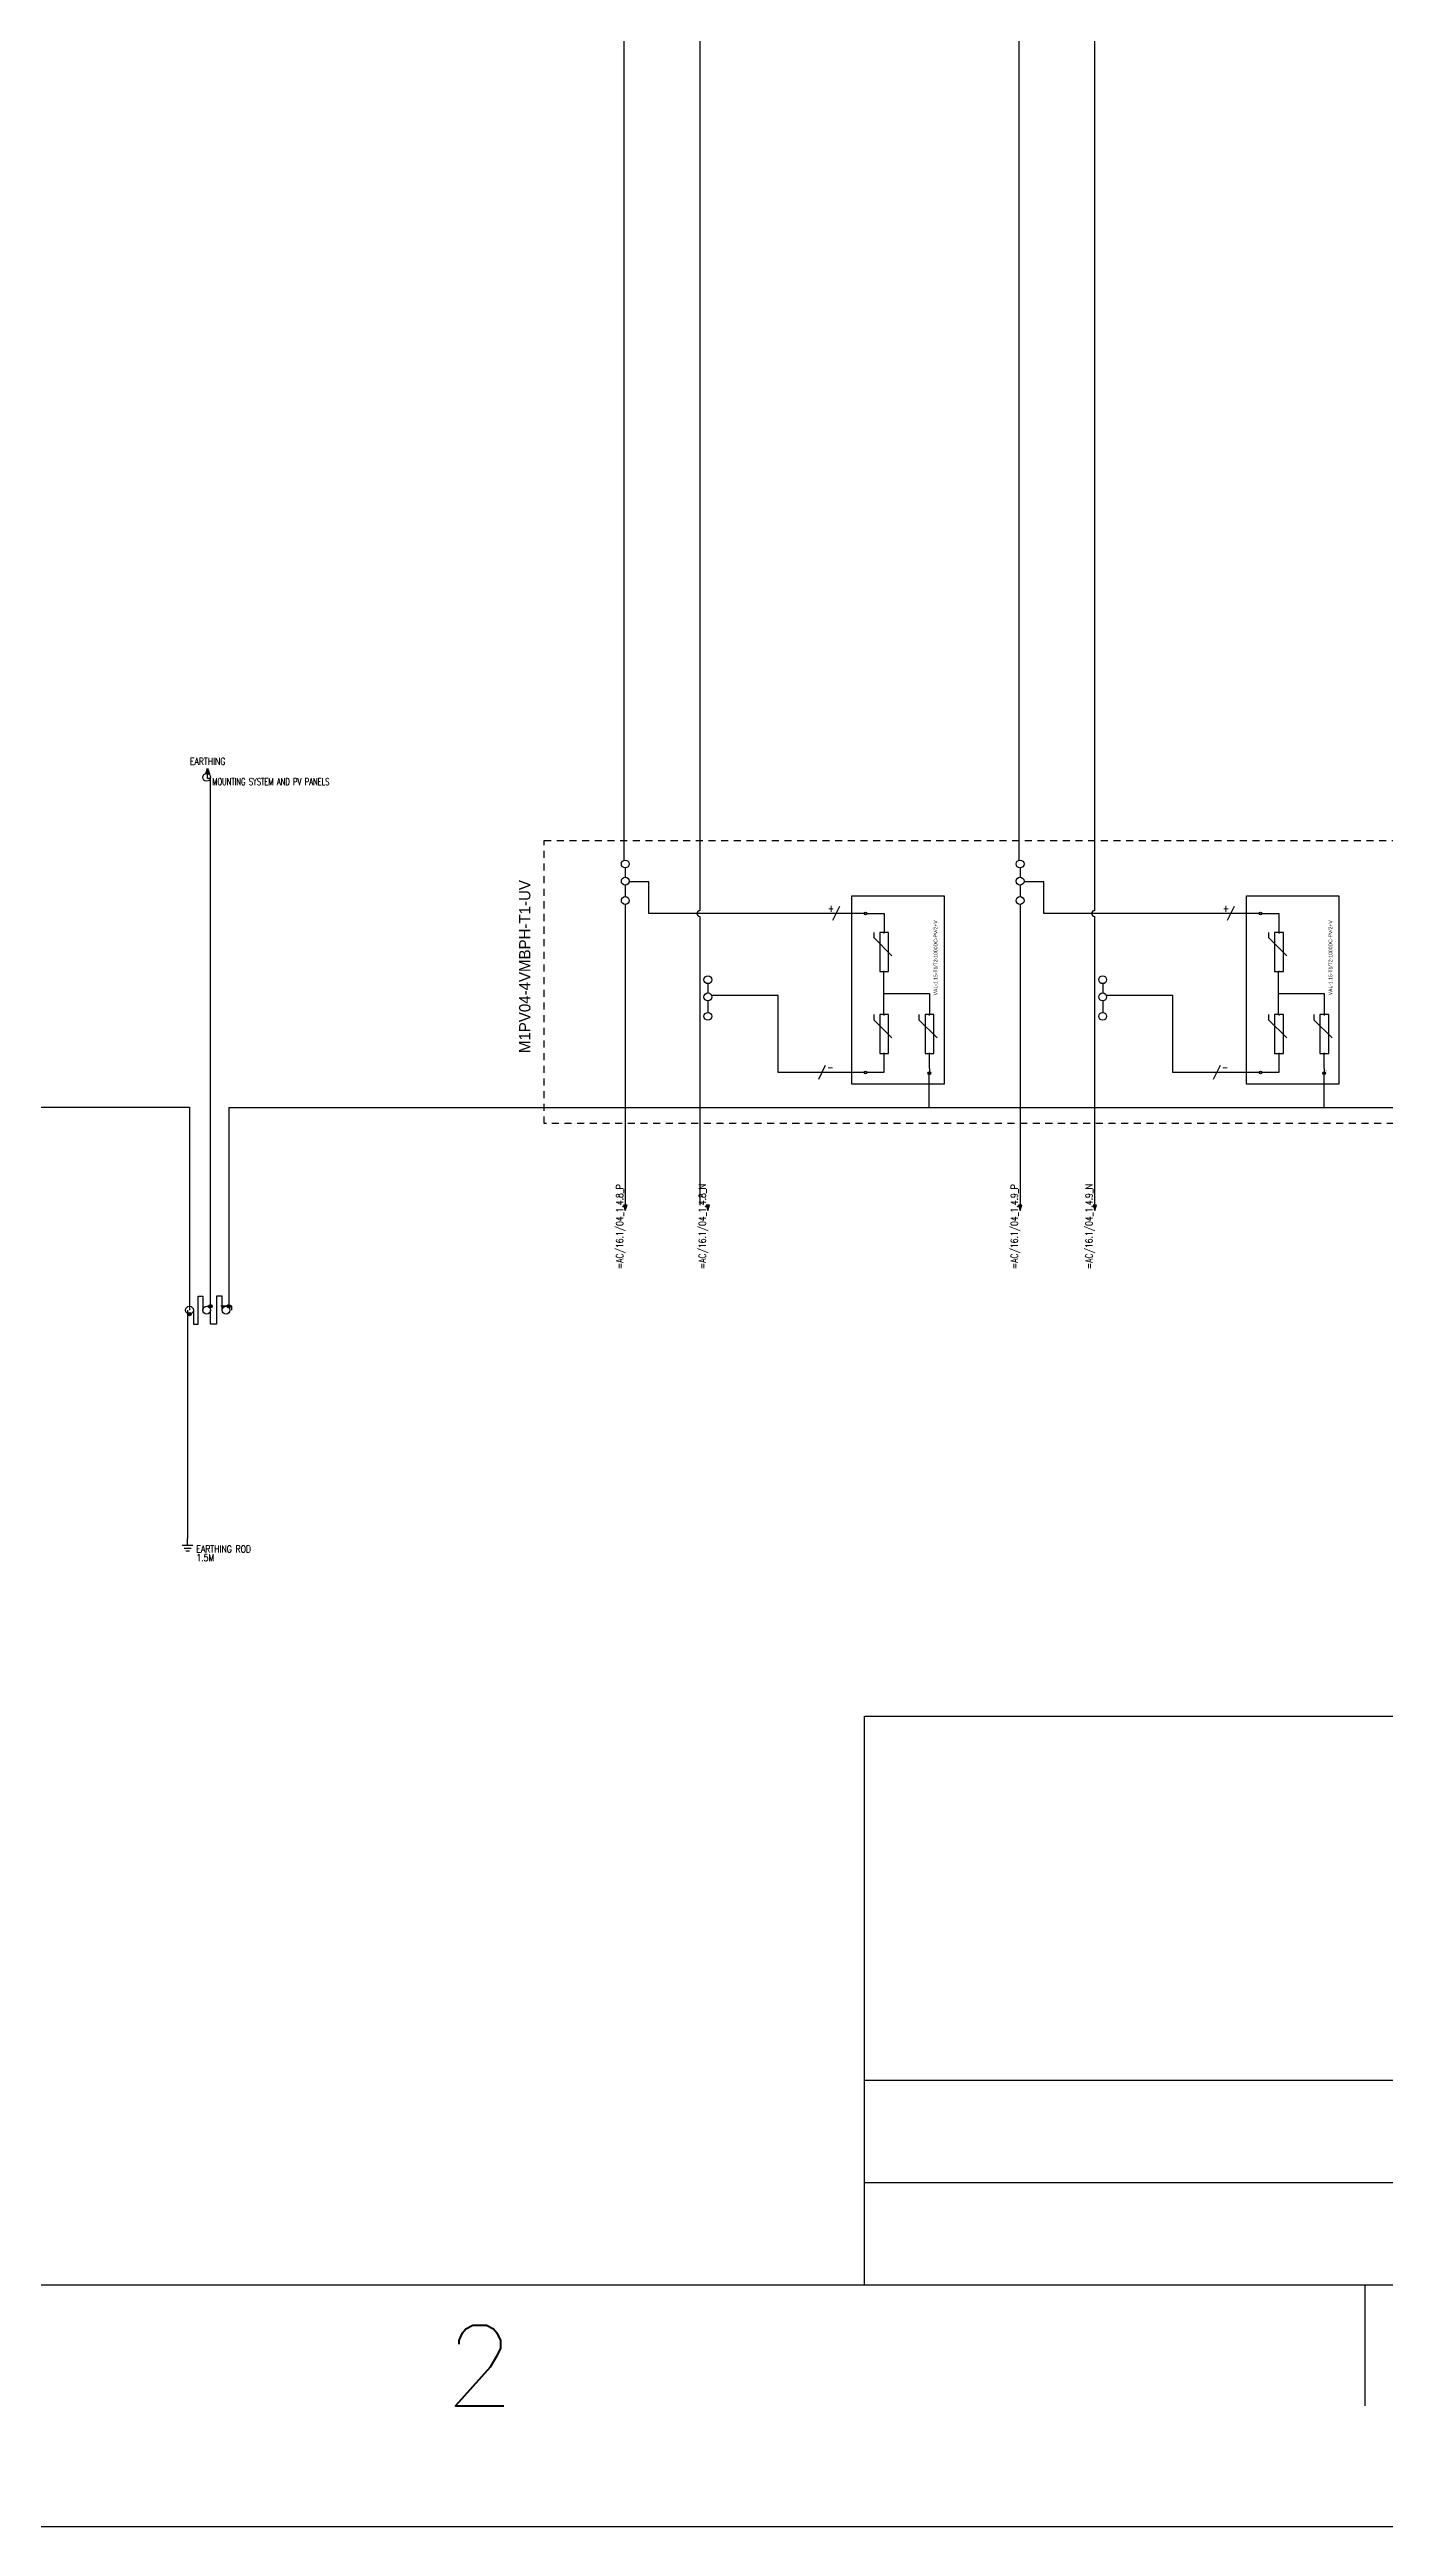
# Model space of a CAD drawing. Header units: inches. Extents: x 4 to 127, y -3 to 89.
# Drawn here: x 73.3 to 97.04, y -3 to 41.04 of the extents above; entities that cross this region are included whole.
import ezdxf
from ezdxf.enums import TextEntityAlignment as Align

# ---------------------------------------------------------------- set-up
doc = ezdxf.new("R2010")
doc.units = ezdxf.units.IN
doc.header["$MEASUREMENT"] = 0
doc.linetypes.add('HIDDEN2', pattern=[0.1875, 0.125, -0.0625])
for name, color, linetype in [('DESC', 1, 'Continuous'), ('GRN_10AWG', 3, 'Continuous'), ('GRN_4AWG', 3, 'Continuous'), ('GRN_7AWG', 3, 'Continuous'), ('GRY_20AWG', 9, 'Continuous'), ('LOCBOX', 92, 'HIDDEN2'), ('MISC', 2, 'Continuous'), ('RED_10AWG', 1, 'Continuous'), ('RED_12AWG', 1, 'Continuous'), ('SYMS', 7, 'Continuous'), ('TAGS', 51, 'Continuous'), ('Title Block', 7, 'Continuous'), ('Viewport', 7, 'Continuous'), ('WHT_12AWG', 7, 'Continuous'), ('WIREREF', 61, 'Continuous')]:
    doc.layers.add(name, color=color, linetype=linetype)
doc.styles.add('Roman', font='romans')
doc.styles.add('WD', font='romans.shx')
doc.styles.add('WD_IEC', font='isocp2.shx', dxfattribs={"width": 0.9, "height": 4})

# ---------------------------------------------------------------- blocks, each defined once
blk = doc.blocks.new('ANSI_border_C')
blk.add_line((14.25, 0.75), (20.5, 0.75))
at = {"layer": 'Title Block'}
for p, q in [((0.5, 0.75), (20.5, 0.75)), ((15.75, 0.375), (15.75, 0.75)), ((0, 0), (21, 0))]:
    blk.add_line(p, q, dxfattribs=at)
at = {"layer": 'Title Block', "style": 'Roman'}
blk.add_text('2', height=0.25, dxfattribs=at).set_placement((13, 0.5), align=Align.MIDDLE_CENTER)
blk = doc.blocks.new('JIC_border_C')
at = {"xscale": 5.726708801404052, "yscale": 5.726708801404052, "zscale": 5.726708801404052}
blk.add_blockref('ANSI_border_C', (6.5, -3), dxfattribs=at)
blk = doc.blocks.new('JIC_tblock_desc_C')
blk.add_line((-6.25, 0), (0, 0))
at = {"layer": 'Title Block'}
for p, q in [((-6.25, 0), (-6.25, 1.75)), ((-6.25, 1.75), (0, 1.75)), ((-6.25, 0.63), (0, 0.63)), ((-6.25, 0.315), (-4.25, 0.315))]:
    blk.add_line(p, q, dxfattribs=at)
at = {"color": 0, "style": 'Roman', "flags": 8}
for tag, p in [('FNAME', (-20.6363, 6.8195)), ('REVDATE', (-20.6363, 4.1057)), ('USER', (-20.6363, 1.4768))]:
    blk.add_attdef(tag, p, '', height=0.15, rotation=90, dxfattribs=at)
at = {"style": 'WD'}
for tag, p in [('PROJDESC', (-2.125, 1.5)), ('TITLE1', (-2.125, 1.095)), ('TITLE2', (-2.125, 0.785))]:
    blk.add_attdef(tag, text='', height=0.08, dxfattribs=at).set_placement(p, align=Align.CENTER)
for tag, p in [('SIZE', (-4.1624, 0.3198)), ('FSCM_NO', (-3.4004, 0.3365)), ('DWG_NO', (-1.6588, 0.3365)), ('REV', (-0.2648, 0.3031)), ('SHEET', (-0.8829, 0.0925)), ('SCALE', (-3.6344, 0.0688))]:
    blk.add_attdef(tag, p, '', height=0.065, dxfattribs=at)
at = {"style": 'WD', "flags": 1}
blk.add_attdef('WD_TB', (-5.5702, 0.1772), '', height=0.086, dxfattribs=at)
blk = doc.blocks.new('HA1S4')
for points in [[(0, 0), (-0.031, 0), (0, -0.094), (0.031, 0), (0, 0)], [(0.016, -0.011), (-0.016, -0.011), (0, -0.058), (0.016, -0.011)]]:
    blk.add_lwpolyline(points)
at = {"style": 'WD', "flags": 1}
for tag, p in [('X2TERM01', (0, 0)), ('SIGCODE', (0.035, -0.083))]:
    blk.add_attdef(tag, p, '', height=0.01, dxfattribs=at)
at = {"style": 'WD', "width": 0.7}
for tag, p in [('XREF', (0.088, -0.062)), ('DESC1', (0.088, 0.113))]:
    blk.add_attdef(tag, p, '', height=0.125, dxfattribs=at)
at = {"style": 'WD', "width": 0.8, "flags": 8}
blk.add_attdef('WIRENO', text='', height=0.125, dxfattribs=at).set_placement((0, -0.259), align=Align.CENTER)
blk = doc.blocks.new('VT0_02')
blk.add_circle((0, 0), 0.0699)
at = {"style": 'WD', "flags": 1}
for tag, p in [('X4TERM01', (-0.07, 0)), ('X2TERM01', (0, 0.07)), ('X1TERM01', (0.07, 0)), ('X8TERM01', (0, -0.07))]:
    blk.add_attdef(tag, p, '', height=0.01, dxfattribs=at)
blk = doc.blocks.new('WDDOT')
for radius in [0.03, 0.0187, 0.00929]:
    blk.add_circle((0, 0), radius)
blk = doc.blocks.new('HA1S2')
for points in [[(0, 0), (-0.031, 0), (0, 0.094), (0.031, 0), (0, 0)], [(-0.016, 0.011), (0.016, 0.011), (0, 0.058), (-0.016, 0.011)]]:
    blk.add_lwpolyline(points)
at = {"style": 'WD', "width": 0.8, "flags": 8}
blk.add_attdef('WIRENO', text='', height=0.125, dxfattribs=at).set_placement((0, 0.153), align=Align.CENTER)
at = {"style": 'WD', "flags": 1}
for tag, p in [('X8TERM01', (0, 0)), ('SIGCODE', (0.026, 0.066))]:
    blk.add_attdef(tag, p, '', height=0.01, dxfattribs=at)
at = {"style": 'WD', "width": 0.7}
for tag, p in [('XREF', (0.084, -0.036)), ('DESC1', (0.084, -0.211))]:
    blk.add_attdef(tag, p, '', height=0.125, dxfattribs=at)
blk = doc.blocks.new('VGND2')
for p, q in [((0, -0.125), (0, 0)), ((0.09375, -0.125), (-0.09375, -0.125)), ((-0.0625, -0.171875), (0.0625, -0.171875)), ((-0.03125, -0.21875), (0.03125, -0.21875))]:
    blk.add_line(p, q)
at = {"style": 'WD', "flags": 1}
for tag in ['ASSYCODE', 'X2TERM01', 'CAT', 'FAMILY', 'MFG']:
    blk.add_attdef(tag, (0, 0), '', height=0.01, dxfattribs=at)
at = {"style": 'WD', "width": 0.8}
for tag, p in [('INST', (0.15625, 0.125)), ('LOC', (0.15625, -0.03125)), ('TAG1', (0.15625, -0.1875)), ('DESC1', (0.15625, -0.34375)), ('DESC2', (0.15625, -0.5))]:
    blk.add_attdef(tag, text='', height=0.125, dxfattribs=at).set_placement(p, align=Align.MIDDLE_LEFT)
blk = doc.blocks.new('HT0_02')
blk.add_circle((0, 0), 0.0699)
at = {"style": 'WD', "flags": 1}
for tag, p in [('X4TERM01', (-0.07, 0)), ('X2TERM01', (0, 0.07)), ('X1TERM01', (0.07, 0)), ('X8TERM01', (0, -0.07))]:
    blk.add_attdef(tag, p, '', height=0.01, dxfattribs=at)
blk = doc.blocks.new('HGND4')
for p, q in [((0, 0), (10, 0)), ((10, -3.8), (10, 3.8)), ((11.2, -2.5), (11.2, 2.5)), ((12.5, -1.2), (12.5, 1.2))]:
    blk.add_line(p, q)
blk.add_circle((10, 0), 5)
at = {"style": 'WD_IEC'}
for tag, p in [('TAG1', (2.5, 4.6)), ('INST', (2.5, 11.6)), ('LOC', (2.5, 8.1))]:
    blk.add_attdef(tag, text='', height=2.5, dxfattribs=at).set_placement(p, align=Align.RIGHT)
at = {"style": 'WD_IEC', "flags": 1}
blk.add_attdef('X4TERM01', (0, 0), '', height=0.32, dxfattribs=at)
blk = doc.blocks.new('VT0_05')
blk.add_lwpolyline([(0.08, -0.06), (0, 0.08), (-0.08, -0.06)], close=True)
at = {"style": 'WD', "flags": 1}
for tag, p in [('X4TERM01', (-0.05, 0)), ('X2TERM01', (0, 0.08)), ('X1TERM01', (0.05, 0)), ('X8TERM01', (0, -0.06))]:
    blk.add_attdef(tag, p, '', height=0.01, dxfattribs=at)
blk = doc.blocks.new('Lightening Surge Arrestor')
at = {"color": 5}
for p, q in [((0.502, 2.919), (0.502, 2.827)), ((0.502, 2.827), (0.826, 2.503)), ((0.502, 1.459), (0.502, 1.367)), ((0.502, 1.367), (0.826, 1.043)), ((1.308, 1.459), (1.308, 1.367)), ((1.308, 1.367), (1.632, 1.043))]:
    blk.add_line(p, q, dxfattribs=at)
for points in [[(0.112, 3.569), (1.754, 3.569), (1.754, 0.222), (0.112, 0.222)], [(0.768, 2.919), (0.611, 2.919), (0.611, 2.225), (0.768, 2.225)], [(0.768, 1.459), (0.611, 1.459), (0.611, 0.765), (0.768, 0.765)], [(1.574, 1.459), (1.417, 1.459), (1.417, 0.765), (1.574, 0.765)]]:
    blk.add_lwpolyline(points, close=True, dxfattribs=at)
at = {"layer": 'GRY_20AWG'}
blk.add_line((1.492, 0.502), (1.492, 0.468), dxfattribs=at)
at = {"layer": 'RED_12AWG'}
for p, q in [((0.382, 3.255), (0.686, 3.255)), ((0.686, 3.255), (0.686, 2.926)), ((0.69, 2.919), (0.684, 2.919)), ((0.681, 1.459), (0.681, 2.226)), ((0.681, 1.835), (1.492, 1.835)), ((1.492, 1.835), (1.492, 1.466)), ((0.69, 1.459), (0.681, 1.459)), ((0.69, 0.435), (0.69, 0.766)), ((1.492, 0.502), (1.492, 0.757)), ((0.381, 0.435), (0.69, 0.435))]:
    blk.add_line(p, q, dxfattribs=at)
at = {"layer": 'SYMS'}
for name, p, xscale, yscale, zscale in [('HT0_02', (0.358, 3.255), 0.3314421991292846, 0.3314421991292846, 0.3314421991292846), ('VT0_05', (0.686, 2.918), 0.1052161047490845, 0.1052161047490845, 0.1052161047490845), ('VT0_05', (0.686, 1.458), 0.1052161047490845, 0.1052161047490845, 0.1052161047490845), ('HT0_02', (0.69, 1.459), 0.01504368401050088, 0.01504368401050088, 0.01504368401050088), ('VT0_05', (1.492, 1.458), 0.1052161047490845, 0.1052161047490845, 0.1052161047490845), ('HT0_02', (0.358, 0.429), 0.3314421991292846, 0.3314421991292846, 0.3314421991292846)]:
    blk.add_blockref(name, p, dxfattribs=dict(at, xscale=xscale, yscale=yscale, zscale=zscale))
at = {"layer": 'SYMS', "xscale": -0.1052161047490845, "yscale": 0.1052161047490845, "zscale": 0.1052161047490845, "rotation": 180}
for p in [(0.686, 2.226), (0.686, 0.766), (1.492, 0.766)]:
    blk.add_blockref('VT0_05', p, dxfattribs=at)
at = {"layer": 'SYMS'}
ref = blk.add_blockref('HGND4', (1.492, 0.468), dxfattribs=dict(at, xscale=0.005, yscale=0.005, zscale=0.005, rotation=270))
ref.add_attrib('TAG1', 'PE', dxfattribs={"layer": 'TAGS', "height": 0.0125, "rotation": 270, "style": 'WD_IEC'}).set_placement((1.515, 0.455), align=Align.RIGHT)
at = {"color": 5, "insert": (1.57, 1.801), "char_height": 0.065, "attachment_point": 1, "rotation": 90}
blk.add_mtext_dynamic_manual_height_columns('VAL-1.15-T1/T2-1000DC-PV/2+V', width=1.87491, gutter_width=0.325, heights=[0], dxfattribs=at)
for tag, p in [('+', (0.447, 3.312)), ('-', (0.457, 0.49))]:
    blk.add_attdef(tag, p, '', height=0.065)
at = {"color": 5}
blk.add_attdef('VAL-1.15-T1/T2-1000DC-PV/2+V', (1.651, 1.798), '', height=0.065, rotation=90, dxfattribs=at)
blk = doc.blocks.new('HW01')
for p, q in [((0.062, 0.125), (-0.062, -0.125)), ((0.031, 0), (-0.031, 0))]:
    blk.add_line(p, q)
at = {"style": 'WD', "width": 0.7, "flags": 1}
for tag, p in [('INST', (0, 0.357)), ('LOC', (0, 0.188)), ('DESC1', (0, -0.456)), ('XREF', (0, -0.3)), ('DESC2', (0, -0.613))]:
    blk.add_attdef(tag, text='', height=0.125, dxfattribs=at).set_placement(p, align=Align.CENTER)
at = {"style": 'WD', "width": 0.8}
blk.add_attdef('TAG1', text='', height=0.125, dxfattribs=at).set_placement((-0.031, 0.031), align=Align.RIGHT)
at = {"style": 'WD', "flags": 1}
for tag, p in [('X4TERM01', (-0.031, 0)), ('X1TERM01', (0.031, 0))]:
    blk.add_attdef(tag, p, '', height=0.0125, dxfattribs=at)
at = {"linetype": 'Continuous', "style": 'WD', "flags": 9}
blk.add_attdef('ASSYCODE', text='', height=0.01, dxfattribs=at).set_placement((0.029, 0.042), align=Align.CENTER)
at = {"style": 'WD'}
for tag, p in [('X2LINK', (0, 0.125)), ('X8LINK', (0, -0.125))]:
    blk.add_attdef(tag, p, '', height=0.01, dxfattribs=at)
at = {"style": 'WD', "flags": 9}
blk.add_attdef('FAMILY', text='', height=0.01, dxfattribs=at).set_placement((0.023, 0.118), align=Align.CENTER)
at = {"style": 'WD', "width": 0.8}
blk.add_attdef('RATING1', (0.094, 0.031), '', height=0.125, dxfattribs=at)
at = {"style": 'WD', "width": 0.8, "flags": 1}
blk.add_attdef('MFG', text='', height=0.0938, dxfattribs=at).set_placement((-0.125, -0.031), align=Align.TOP_RIGHT)
blk.add_attdef('CAT', text='', height=0.0938, dxfattribs=at).set_placement((0.031, -0.031), align=Align.TOP_LEFT)

msp = doc.modelspace()

# ---------------------------------------------------------------- linework, layer by layer
at = {"layer": 'GRN_10AWG'}
for p, q in [((88.943, 22.228), (88.943, 22.83)), ((95.966, 22.228), (95.966, 22.83)), ((70.252, 22.235), (75.785, 22.235)), ((76.483, 22.228), (110.012, 22.228))]:
    msp.add_line(p, q, dxfattribs=at)
at = {"layer": 'GRN_4AWG'}
for p, q in [((75.785, 22.235), (75.785, 18.625)), ((76.483, 22.228), (76.483, 18.695)), ((75.751, 18.625), (75.751, 14.566)), ((75.785, 18.555), (75.751, 18.555)), ((75.855, 18.625), (75.855, 18.375)), ((76.091, 18.695), (76.161, 18.695)), ((76.161, 18.375), (76.161, 18.625)), ((76.435, 18.695), (76.341, 18.695)), ((76.365, 18.625), (76.365, 18.875)), ((76.541, 18.695), (76.435, 18.695)), ((76.541, 18.625), (76.541, 18.695)), ((75.855, 18.375), (75.938, 18.375)), ((76.263, 18.375), (76.161, 18.375))]:
    msp.add_line(p, q, dxfattribs=at)
at = {"layer": 'GRN_7AWG'}
for p, q in [((76.161, 18.695), (76.161, 28.098)), ((75.938, 18.375), (75.938, 18.875)), ((75.938, 18.875), (76.021, 18.875)), ((76.021, 18.875), (76.021, 18.625)), ((76.365, 18.875), (76.263, 18.875)), ((76.263, 18.875), (76.263, 18.375))]:
    msp.add_line(p, q, dxfattribs=at)
at = {"layer": 'LOCBOX', "color": 1}
msp.add_lwpolyline([(82.093, 26.973), (111.157, 26.973), (111.157, 21.944), (82.093, 21.944)], close=True, dxfattribs=at)
at = {"layer": 'RED_10AWG'}
for p, q in [((84.86, 73.525), (84.86, 25.727)), ((91.883, 73.525), (91.883, 25.727)), ((83.512, 63.108), (83.512, 26.628)), ((90.535, 63.108), (90.535, 26.628)), ((76.108, 28.077), (76.108, 28.168)), ((76.143, 28.077), (76.108, 28.077)), ((83.536, 26.488), (83.536, 26.323)), ((90.558, 26.488), (90.558, 26.323)), ((83.536, 26.183), (83.536, 25.978)), ((83.957, 26.239), (83.605, 26.239)), ((83.957, 25.677), (83.957, 26.239)), ((90.558, 26.183), (90.558, 25.978)), ((90.98, 26.239), (90.628, 26.239)), ((90.98, 25.677), (90.98, 26.239)), ((83.536, 25.838), (83.536, 20.493)), ((87.252, 25.677), (83.957, 25.677)), ((84.86, 25.627), (84.86, 20.493)), ((87.81, 25.677), (87.314, 25.677)), ((90.558, 25.838), (90.558, 20.493)), ((94.274, 25.677), (90.98, 25.677)), ((91.883, 25.627), (91.883, 20.493)), ((94.833, 25.677), (94.337, 25.677)), ((85.005, 24.43), (85.005, 24.265)), ((92.027, 24.43), (92.027, 24.265)), ((85.005, 24.125), (85.005, 23.92)), ((86.254, 24.219), (85.075, 24.219)), ((86.254, 22.851), (86.254, 24.219)), ((92.027, 24.125), (92.027, 23.92)), ((93.276, 24.219), (92.097, 24.219)), ((93.276, 22.851), (93.276, 24.219)), ((87.001, 22.851), (86.254, 22.851)), ((87.81, 22.851), (87.063, 22.851)), ((94.023, 22.851), (93.276, 22.851)), ((94.833, 22.851), (94.086, 22.851))]:
    msp.add_line(p, q, dxfattribs=at)
at = {"layer": 'WHT_12AWG'}
for centre in [(84.86, 25.677), (91.883, 25.677)]:
    msp.add_arc(centre, 0.05, 90, 270, dxfattribs=at)

# ---------------------------------------------------------------- block references
at = {"xscale": 5.777177524552554, "yscale": 5.777177524552554, "zscale": 5.777177524552554}
msp.add_blockref('JIC_tblock_desc_C', (123.898, 1.295), dxfattribs=at)
for p in [(87.452, 22.422), (94.475, 22.422)]:
    msp.add_blockref('Lightening Surge Arrestor', p)
at = {"layer": 'SYMS'}
ref = msp.add_blockref('HA1S2', (76.108, 28.168), dxfattribs=at)
ref.add_attrib('DESC1', 'MOUNTING SYSTEM AND PV PANELS', (76.192, 27.957), dxfattribs={"layer": 'DESC', "height": 0.125, "style": 'WD', "width": 0.7})
ref.add_attrib('WIRENO', 'EARTHING', dxfattribs={"layer": 'WIREREF', "height": 0.125, "style": 'WD', "width": 0.8, "flags": 8}).set_placement((76.108, 28.321), align=Align.CENTER)
at = {"layer": 'SYMS', "rotation": 90}
for p in [(76.091, 28.098), (75.785, 18.625), (76.091, 18.625), (76.435, 18.625)]:
    msp.add_blockref('VT0_02', p, dxfattribs=at)
at = {"layer": 'SYMS'}
for name, p in [('VT0_02', (83.536, 26.558)), ('VT0_02', (90.558, 26.558)), ('VT0_02', (83.536, 26.253)), ('VT0_02', (90.558, 26.253)), ('VT0_02', (83.536, 25.908)), ('VT0_02', (90.558, 25.908)), ('VT0_02', (85.005, 24.5)), ('VT0_02', (85.005, 24.195)), ('VT0_02', (92.027, 24.5)), ('VT0_02', (92.027, 24.195)), ('VT0_02', (85.005, 23.85)), ('VT0_02', (92.027, 23.85)), ('WDDOT', (75.785, 18.555)), ('WDDOT', (76.161, 18.695)), ('WDDOT', (76.483, 18.695))]:
    msp.add_blockref(name, p, dxfattribs=at)
ref = msp.add_blockref('HW01', (87.283, 25.677), dxfattribs=at)
ref.add_attrib('TAG1', '+', dxfattribs={"layer": 'TAGS', "height": 0.125, "style": 'WD', "width": 0.8}).set_placement((87.252, 25.708), align=Align.RIGHT)
ref = msp.add_blockref('HW01', (94.306, 25.677), dxfattribs=at)
ref.add_attrib('TAG1', '+', dxfattribs={"layer": 'TAGS', "height": 0.125, "style": 'WD', "width": 0.8}).set_placement((94.274, 25.708), align=Align.RIGHT)
ref = msp.add_blockref('HW01', (87.032, 22.851), dxfattribs=at)
ref.add_attrib('RATING1', '-', (87.126, 22.882), dxfattribs={"layer": 'MISC', "height": 0.125, "style": 'WD', "width": 0.8})
ref = msp.add_blockref('HW01', (94.055, 22.851), dxfattribs=at)
ref.add_attrib('RATING1', '-', (94.148, 22.882), dxfattribs={"layer": 'MISC', "height": 0.125, "style": 'WD', "width": 0.8})
at = {"layer": 'SYMS', "color": 1}
ref = msp.add_blockref('HA1S4', (83.536, 20.493), dxfattribs=at)
ref.add_attrib('WIRENO', '=AC/16.1/04_1.4.8_P', dxfattribs={"layer": 'WIREREF', "color": 1, "height": 0.125, "rotation": 90, "style": 'WD', "width": 0.8, "flags": 8}).set_placement((83.535, 19.355), align=Align.BOTTOM_LEFT)
ref = msp.add_blockref('HA1S4', (85.005, 20.493), dxfattribs=at)
ref.add_attrib('WIRENO', '=AC/16.1/04_1.4.8_N', dxfattribs={"layer": 'WIREREF', "color": 1, "height": 0.125, "rotation": 90, "style": 'WD', "width": 0.8, "flags": 8}).set_placement((85.005, 19.355), align=Align.BOTTOM_LEFT)
ref = msp.add_blockref('HA1S4', (90.558, 20.493), dxfattribs=at)
ref.add_attrib('WIRENO', '=AC/16.1/04_1.4.9_P', dxfattribs={"layer": 'WIREREF', "color": 1, "height": 0.125, "rotation": 90, "style": 'WD', "width": 0.8, "flags": 8}).set_placement((90.558, 19.355), align=Align.BOTTOM_LEFT)
ref = msp.add_blockref('HA1S4', (91.887, 20.493), dxfattribs=at)
ref.add_attrib('WIRENO', '=AC/16.1/04_1.4.9_N', dxfattribs={"layer": 'WIREREF', "color": 1, "height": 0.125, "rotation": 90, "style": 'WD', "width": 0.8, "flags": 8}).set_placement((91.886, 19.355), align=Align.BOTTOM_LEFT)
at = {"layer": 'SYMS'}
ref = msp.add_blockref('VGND2', (75.751, 14.566), dxfattribs=at)
ref.add_attrib('TAG1', 'EARTHING ROD ', dxfattribs={"layer": 'TAGS', "height": 0.125, "style": 'WD', "width": 0.8}).set_placement((75.907, 14.378), align=Align.MIDDLE_LEFT)
ref.add_attrib('DESC1', '1.5M', dxfattribs={"layer": 'DESC', "height": 0.125, "style": 'WD', "width": 0.8}).set_placement((75.907, 14.222), align=Align.MIDDLE_LEFT)
at = {"layer": 'Viewport'}
msp.add_blockref('JIC_border_C', (0, 0), dxfattribs=at)

# ---------------------------------------------------------------- texts
at = {"layer": 'LOCBOX', "color": 1}
msp.add_text('M1PV04-4VMBPH-T1-UV', height=0.2, rotation=90, dxfattribs=at).set_placement((81.908, 26.272), align=Align.BOTTOM_RIGHT)

doc.saveas('drawing.dxf')
